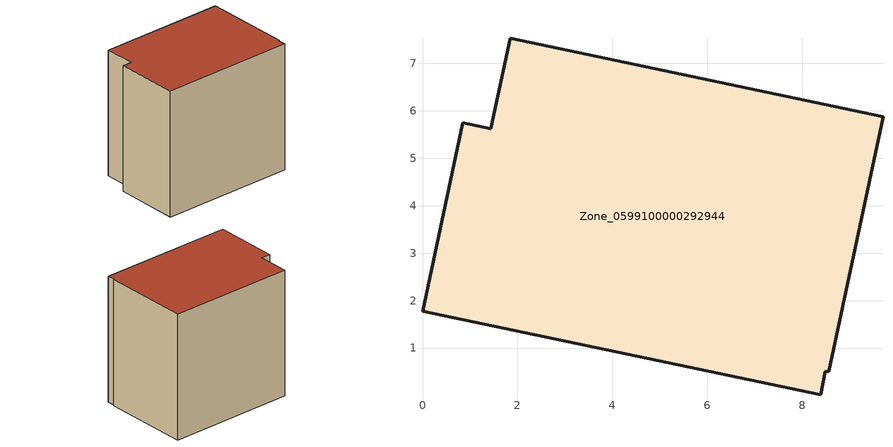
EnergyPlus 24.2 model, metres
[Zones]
Zone_0599100000292944
 floor ground (C_G): 8.56,0.5 8.49,0.51 8.39,0.01 0,1.77 0.85,5.75 1.44,5.62 1.85,7.53 9.7,5.87 z0
 wall outside (C_F): 1.44,5.62 0.85,5.75 0,1.77 8.39,0.01 8.49,0.51 8.56,0.5 9.7,5.87 1.85,7.53 1.44,5.62 z0:8.05
 roof outside (C_R): 8.49,0.51 8.56,0.5 9.7,5.87 1.85,7.53 1.44,5.62 0.85,5.75 0,1.77 8.39,0.01 z8.05
[BUILDING]
Pand.0599100000292944: North Axis=0; Terrain=City; Loads Convergence Tolerance Value=0.04; Temperature Convergence Tolerance Value=0.4; Solar Distribution=FullExterior; Maximum Number of Warmup Days=25; Minimum Number of Warmup Days=1
[Site:Location]
Rotterdam.The.Hague.AP_ZH_NLD Design_Conditions: Latitude=51.96; Longitude=4.45; Time Zone=1; Elevation=-4.5
[SITE:GROUNDTEMPERATURE:BUILDINGSURFACE]
18, 18, 18, 18, 18, 18, 18, 18, 18, 18, 18, 18
[MATERIAL] Thermal Absorptance=0.9; Solar Absorptance=0.7; Visible Absorptance=0.7
Name | Roughness | Thickness | Conductivity | Density | Specific Heat
G.TI.1975-1991 | MediumSmooth | 0.15 | 0.288461 | 540 | 1210
F.TI.1975-1991 | Rough | 0.3 | 0.230769 | 1920 | 840
R.TI.1975-1991 | MediumRough | 0.2 | 0.153846 | 1500 | 1000
[CONSTRUCTION]
C_G: G.TI.1975-1991
C_F: F.TI.1975-1991
C_R: R.TI.1975-1991
[ZONE]
Zone_0599100000292944: Type=1; Multiplier=1; Ceiling Height=Autocalculate; Volume=Autocalculate; Floor Area=autocalculate; Part of Total Floor Area=Yes
[ZONEINFILTRATION:DESIGNFLOWRATE]
Infil_Zone_0599100000292944: Zone or ZoneList or Space or SpaceList=Zone_0599100000292944; Schedule=AlwaysOn; Design Flow Rate Calculation Method=Flow/Area; Flow Rate per Floor Area=0.003; Constant Term Coefficient=1; Temperature Term Coefficient=0; Velocity Term Coefficient=0; Velocity Squared Term Coefficient=0
[HVACTEMPLATE:ZONE:IDEALLOADSAIRSYSTEM]
Zone_0599100000292944: Maximum Heating Supply Air Temperature=50; Minimum Cooling Supply Air Temperature=13; Maximum Heating Supply Air Humidity Ratio=0.0156; Minimum Cooling Supply Air Humidity Ratio=0.0077; Heating Limit=NoLimit; Cooling Limit=NoLimit; Dehumidification Control Type=ConstantSensibleHeatRatio; Cooling Sensible Heat Ratio=0.7; Dehumidification Setpoint=60; Humidification Control Type=None; Humidification Setpoint=30; Outdoor Air Method=None; Outdoor Air Flow Rate per Person=0.00944; Outdoor Air Flow Rate per Zone Floor Area=0; Outdoor Air Flow Rate per Zone=0; Demand Controlled Ventilation Type=None; Outdoor Air Economizer Type=NoEconomizer; Heat Recovery Type=None; Sensible Heat Recovery Effectiveness=0.7; Latent Heat Recovery Effectiveness=0.65
[ZONECONTROL:THERMOSTAT]
ThermostatControl_Zone_0599100000292944: Zone or ZoneList=Zone_0599100000292944; Control Type Schedule=DualSetpointControlType; Control 1=Thermostat_Zone_0599100000292944; Temperature Difference Between Cutout And Setpoint=0
[THERMOSTATSETPOINT:DUALSETPOINT]
Thermostat_Zone_0599100000292944: Heating Setpoint Temperature Schedule=HeatingSetpoint_Zone_0599100000292944; Cooling Setpoint Temperature Schedule=CoolingSetpoint_Zone_0599100000292944
[SCHEDULE:COMPACT]
HeatingSetpoint_Zone_0599100000292944: Through: 12/31, For: AllDays, Until: 24:00, 21
CoolingSetpoint_Zone_0599100000292944: Through: 12/31, For: AllDays, Until: 24:00, 24
DualSetpointControlType: Through: 12/31, For: AllDays, Until: 24:00, 4
AlwaysOn: Through: 12/31, For: AllDays, Until: 24:00, 1
